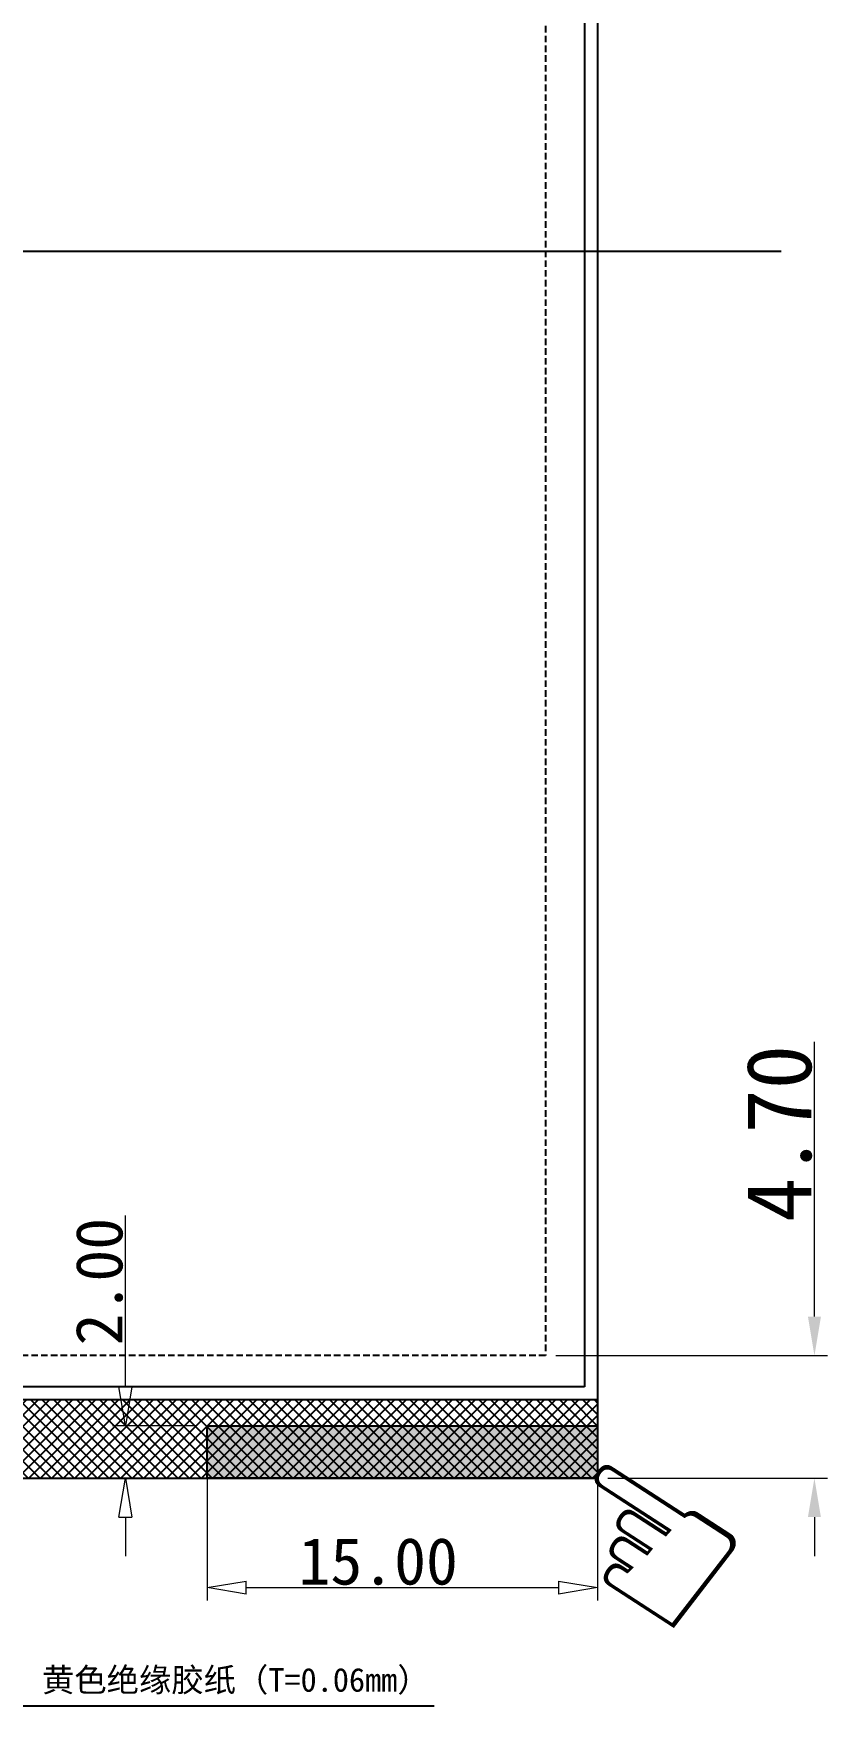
# Model space of a CAD drawing. Header units: millimetres. Extents: x 1186 to 1571, y 291 to 543.
# Drawn here: x 1284.4 to 1314.9, y 399.4 to 463.8 of the extents above; entities that cross this region are included whole.
import ezdxf

# ---------------------------------------------------------------- set-up
doc = ezdxf.new("R2010")
doc.units = ezdxf.units.MM
doc.linetypes.add('DASHED2', pattern=[0.375, 0.25, -0.125])
for name, color, linetype in [('03___PRT_ALL_CURVES', 7, 'Continuous'), ('dim', 3, 'Continuous'), ('偏光片', 4, 'Continuous')]:
    doc.layers.add(name, color=color, linetype=linetype)
doc.layers.add('尺寸标注层', color=3, linetype='Continuous', lineweight=0)
doc.styles.get("Standard").update_dxf_attribs({"font": 'txt', "bigfont": 'gbcbig.shx'})
doc.styles.add('宋体', font='')
doc.styles.get('宋体').set_extended_font_data('SimSun')
doc.dimstyles.new('0', dxfattribs={"dimtxt": 2.5, "dimasz": 1.5, "dimexe": 0.5, "dimexo": 0.3, "dimgap": 0.2, "dimtad": 1, "dimzin": 1, "dimdsep": 46, "dimtxsty": 'Standard', "dimcen": 0, "dimadec": 0, "dimazin": 0, "dimtfac": 1, "dimtmove": 0, "dimatfit": 3, "dimfxl": 1, "dimarcsym": 0})
doc.dimstyles.new('标准', dxfattribs={"dimtxt": 1.8, "dimasz": 1.5, "dimexe": 0.5, "dimexo": 0.4, "dimgap": 0.1, "dimtad": 1, "dimzin": 1, "dimdsep": 46, "dimtxsty": '宋体', "dimblk": 'CLOSEDBLANK', "dimcen": 0.09, "dimclrd": 96, "dimclre": 96, "dimclrt": 3, "dimadec": 0, "dimazin": 0, "dimtfac": 1, "dimtofl": 0, "dimtmove": 0, "dimatfit": 1, "dimldrblk": 'CLOSEDBLANK', "dimfxl": 1, "dimtolj": 1, "dimlwd": 0, "dimlwe": 0, "dimarcsym": 0})

# ---------------------------------------------------------------- blocks, each defined once
blk = doc.blocks.new('*D96')
at = {"color": 7, "lineweight": 0, "transparency": 16777216}
for p, q in [((1314.352, 414.558), (1314.352, 425.107)), ((1304.417, 413.058), (1314.852, 413.058)), ((1306.417, 408.358), (1314.852, 408.358)), ((1314.352, 406.858), (1314.352, 405.358))]:
    blk.add_line(p, q, dxfattribs=at)
at = {"color": 7, "transparency": 16777216}
for points in [[(1314.102, 414.558), (1314.602, 414.558), (1314.352, 413.058)], [(1314.102, 406.858), (1314.602, 406.858), (1314.352, 408.358)]]:
    blk.add_solid(points, dxfattribs=at)
at = {"layer": 'Defpoints', "color": 0, "transparency": 16777216}
for p in [(1304.017, 413.058), (1306.017, 408.358), (1314.352, 408.358)]:
    blk.add_point(p, dxfattribs=at)
at = {"color": 7, "transparency": 16777216, "insert": (1313.002, 421.585), "char_height": 2.5, "attachment_point": 5, "rotation": 90, "style": '宋体'}
blk.add_mtext('\\A1;4.70', dxfattribs=at)
blk = doc.blocks.new('_ClosedBlank')
at = {"color": 0, "linetype": 'ByBlock', "lineweight": -2}
for p, q in [((-1, 0.167), (0, 0)), ((-1, 0.167), (-1, -0.167)), ((0, 0), (-1, -0.167))]:
    blk.add_line(p, q, dxfattribs=at)
blk = doc.blocks.new('*D99')
at = {"color": 7, "lineweight": 0, "transparency": 16777216}
for p, q in [((1291.017, 409.958), (1291.017, 403.655)), ((1306.017, 409.958), (1306.017, 403.655)), ((1292.517, 404.155), (1304.517, 404.155))]:
    blk.add_line(p, q, dxfattribs=at)
at = {"layer": 'Defpoints', "color": 0, "transparency": 16777216}
for p in [(1291.017, 410.358), (1306.017, 410.358), (1306.017, 404.155)]:
    blk.add_point(p, dxfattribs=at)
at = {"color": 7, "lineweight": 0, "transparency": 16777216, "xscale": 1.5, "yscale": 1.5, "zscale": 1.5, "rotation": 180}
blk.add_blockref('_ClosedBlank', (1291.017, 404.155), dxfattribs=at)
at = {"color": 7, "lineweight": 0, "transparency": 16777216, "xscale": 1.5, "yscale": 1.5, "zscale": 1.5}
blk.add_blockref('_ClosedBlank', (1306.017, 404.155), dxfattribs=at)
at = {"color": 7, "transparency": 16777216, "insert": (1297.593, 405.155), "char_height": 1.8, "attachment_point": 5, "style": '宋体'}
blk.add_mtext('\\A1;15.00', dxfattribs=at)
blk = doc.blocks.new('*D100')
at = {"color": 7, "lineweight": 0, "transparency": 16777216}
for p, q in [((1287.881, 411.858), (1287.881, 418.445)), ((1290.617, 410.358), (1287.381, 410.358)), ((1290.617, 408.358), (1287.381, 408.358)), ((1287.881, 406.858), (1287.881, 405.358))]:
    blk.add_line(p, q, dxfattribs=at)
at = {"layer": 'Defpoints', "color": 0, "transparency": 16777216}
for p in [(1287.881, 410.358), (1291.017, 410.358), (1291.017, 408.358)]:
    blk.add_point(p, dxfattribs=at)
at = {"color": 7, "lineweight": 0, "transparency": 16777216, "xscale": 1.5, "yscale": 1.5, "zscale": 1.5}
for p, rotation in [((1287.881, 410.358), 270), ((1287.881, 408.358), 90)]:
    blk.add_blockref('_ClosedBlank', p, dxfattribs=dict(at, rotation=rotation))
at = {"color": 7, "transparency": 16777216, "insert": (1286.881, 415.901), "char_height": 1.8, "attachment_point": 5, "rotation": 90, "style": '宋体'}
blk.add_mtext('\\A1;2.00', dxfattribs=at)

msp = doc.modelspace()

# ---------------------------------------------------------------- hatches: boundary and pattern name
h = msp.add_hatch()
h.set_pattern_fill('ANSI37', color=0, scale=2.5, style=0)
h.set_pattern_definition([(45, (1044.62844, 304.9305), (-0.22097087, 0.22097087), []), (135, (1044.62844, 304.9305), (-0.22097087, -0.22097087), [])])
h.paths.add_polyline_path([(1306.0171616, 411.3578222), (1238.4171622, 411.3578222), (1238.4171622, 408.3578222), (1306.0171616, 408.3578222)])
h = msp.add_hatch()
h.set_pattern_fill('ANSI37', color=6, scale=0.0005)
h.set_pattern_definition([(45, (0, 0), (-0.0011225320151, 0.0011225320151), []), (135, (0, 0), (-0.0011225320151, -0.0011225320151), [])])
h.paths.add_polyline_path([(1306.0171616, 408.3578222), (1306.0171616, 410.3578222), (1291.0171616, 410.3578222), (1291.0171616, 408.3578222)])

# ---------------------------------------------------------------- linework, layer by layer
at = {"color": 1}
msp.add_line((1227.5786388, 455.4578222), (1313.0746568, 455.4578222), dxfattribs=at)
msp.add_line((1306.0171616, 411.3578222), (1306.0171616, 408.3578222))
at = {"color": 6}
msp.add_lwpolyline([(1291.0171616, 410.3578222), (1306.0171616, 410.3578222), (1306.0171616, 408.3578222), (1291.0171616, 408.3578222)], close=True, dxfattribs=at)
at = {"layer": '03___PRT_ALL_CURVES', "color": 7, "linetype": 'DASHED2'}
for p, q in [((1304.0171622, 497.8578222), (1304.0171622, 413.0578222)), ((1304.0171622, 413.0578222), (1240.4171622, 413.0578222))]:
    msp.add_line(p, q, dxfattribs=at)
at = {"layer": 'dim', "color": 7, "ltscale": 10}
for p, q in [((1306.0171616, 499.3578222), (1306.0171616, 408.3578222)), ((1306.0171616, 411.3578222), (1238.4171622, 411.3578222)), ((1238.4171622, 408.3578222), (1306.0171616, 408.3578222))]:
    msp.add_line(p, q, dxfattribs=at)
at = {"layer": '偏光片', "color": 6, "ltscale": 10}
for p, q in [((1305.5171616, 498.8578222), (1305.5171616, 411.8578222)), ((1305.5171616, 411.8578222), (1238.9171622, 411.8578222))]:
    msp.add_line(p, q, dxfattribs=at)

# ---------------------------------------------------------------- texts
at = {"layer": 'dim', "color": 1, "insert": (1306.6184537, 410.8812956), "char_height": 6.619778312, "width": 6.636628657, "attachment_point": 1, "rotation": 327.052146327, "style": '宋体'}
msp.add_mtext('{\\fWingdings|b0|i0|c2|p2;E}', dxfattribs=at)
at = {"layer": 'dim', "color": 7, "insert": (1284.6748898, 401.0671773), "char_height": 0.910792285, "width": 15.604203301, "attachment_point": 1, "style": '宋体'}
msp.add_mtext('黄色绝缘胶纸（T=0.06mm）', dxfattribs=at)

# ---------------------------------------------------------------- dimensions: what is measured, and where the dimension line sits
dim = msp.add_linear_dim(base=(1314.3523833, 408.3578222), p1=(1304.0171622, 413.0578222), p2=(1306.0171616, 408.3578222), angle=90, dimstyle='标准', override={"dimtxt": 2.5, "dimsah": 1, "dimclrd": 7, "dimclre": 7, "dimclrt": 7})
dim.commit()
dim.dimension.update_dxf_attribs({"geometry": '*D96', "text_midpoint": (1314.3523833, 421.5847427), "dimtype": 160})
dim = msp.add_linear_dim(base=(1287.881068, 410.3578222), p1=(1291.0171616, 408.3578222), p2=(1291.0171616, 410.3578222), angle=90, dimstyle='标准', override={"dimclrd": 7, "dimclre": 7, "dimclrt": 7})
dim.commit()
dim.dimension.update_dxf_attribs({"geometry": '*D100', "text_midpoint": (1286.881068, 415.9013976)})
dim = msp.add_linear_dim(base=(1306.0171616, 404.1551646), p1=(1291.0171616, 410.3578222), p2=(1306.0171616, 410.3578222), dimstyle='标准', override={"dimclrd": 7, "dimclre": 7, "dimclrt": 7})
dim.commit()
dim.dimension.update_dxf_attribs({"geometry": '*D99', "text_midpoint": (1297.5926407, 404.1551646), "dimtype": 160})

# ---------------------------------------------------------------- leaders
at = {"layer": '尺寸标注层', "color": 7, "lineweight": 0}
msp.add_leader([(1281.9586206, 399.6077917), (1299.7367153, 399.6077917)], dimstyle='0', override={"dimgap": 0.2, "dimtad": 0, "dimtxsty": '宋体'}, dxfattribs=at)

doc.saveas('drawing.dxf')
